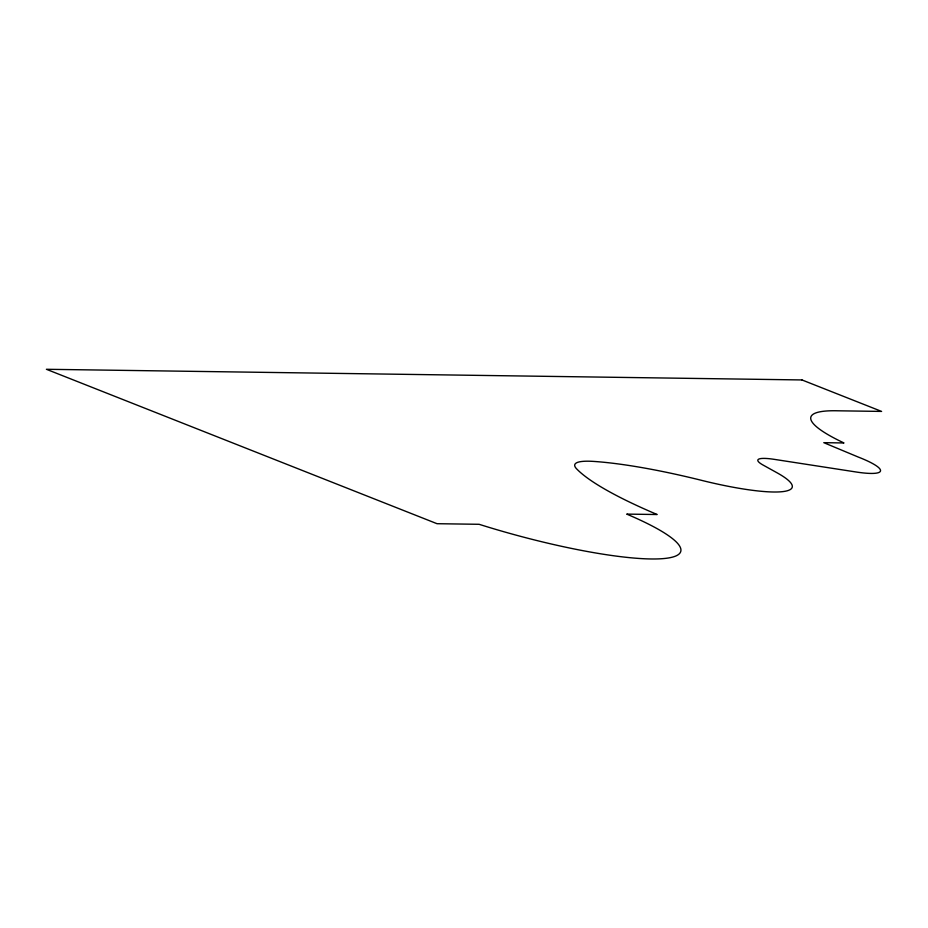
<?xml version="1.0" encoding="UTF-8"?>
<svg xmlns="http://www.w3.org/2000/svg" width="928" height="928" viewBox="0 0 928 928"><rect width="100%" height="100%" fill="white"/><g stroke="black" fill="none" stroke-linecap="round" stroke-linejoin="round"><path stroke-width="1.39" d="M801.978 379.946L46.4 369.286L437.042 523.705L479.103 524.297A164.882 27.782 15.3 0 0 661.792 558.714A164.882 27.782 15.3 0 0 626.713 514.1L657.163 514.53A266.382 44.88 15.3 0 1 576.636 468.872A76.514 12.888 15.3 0 1 594.198 461.448A172.109 29 15.3 0 1 699.41 479.811A103.472 17.435 15.3 0 0 777.188 472.874L763.118 465.079A36.088 6.078 15.3 0 1 774.474 459.383L856.034 471.981A53.047 8.932 15.3 0 0 858.087 456.982L823.786 442.668L843.981 442.958A138.365 23.316 15.3 0 1 837.949 410.802L881.6 411.417L801.978 379.946"/></g></svg>
